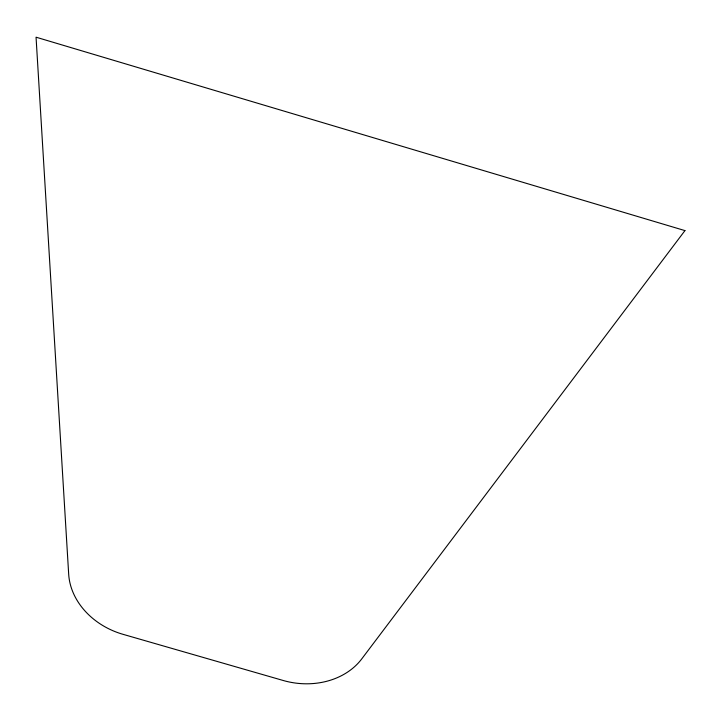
<?xml version="1.0" encoding="UTF-8"?>
<svg xmlns="http://www.w3.org/2000/svg" width="721" height="721" viewBox="0 0 721 721"><rect width="100%" height="100%" fill="white"/><g stroke="black" fill="none" stroke-linecap="round" stroke-linejoin="round"><path stroke-width="1.08" d="M684.95 230.603L361.735 658.913A70.09 57.761 10 0 1 283.2 680.489L122.94 634.3A70.334 58.05 18.9 0 1 68.684 574.222L36.05 37.195L684.95 230.603"/></g></svg>
